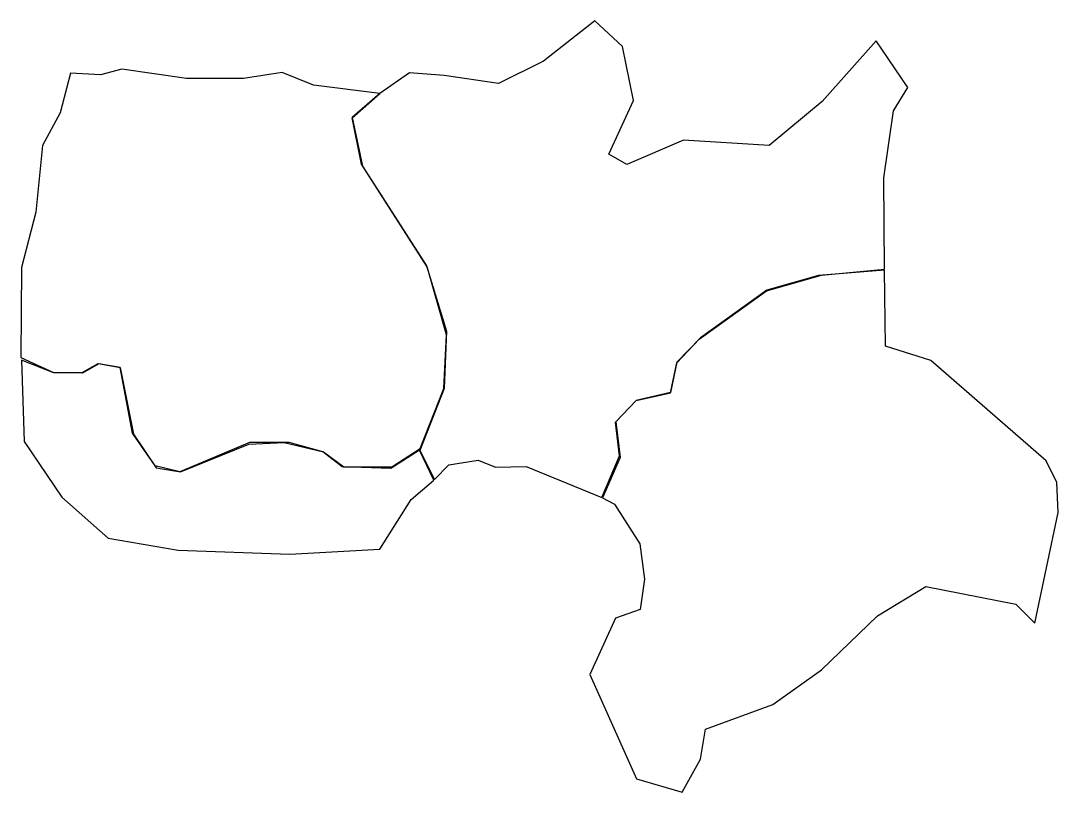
# Model space of a CAD drawing. Extents: x -97 to 608, y 203 to 727.
import ezdxf

# ---------------------------------------------------------------- set-up
doc = ezdxf.new("R2010")
doc.units = 0
doc.layers.add('Layer_1', color=7, linetype='CONTINUOUS')

msp = doc.modelspace()

# ---------------------------------------------------------------- linework, layer by layer
at = {"layer": 'Layer_1', "color": 7}
for points in [[(184.571432, 415.428572), (194.285712, 425.428572), (214.285712, 428.571428), (226, 423.714284), (246.857144, 424.285716), (298.285712, 403.14286), (310.285712, 431.428572), (307.428568, 454.285716), (321.428568, 469.14286), (344.857144, 474.285716), (349.142856, 494.571428), (364.285712, 510.85714), (410, 543.714284), (447.428576, 554.285716), (490.285712, 558.285716), (489.714288, 620.285716), (496.285712, 666.000004), (506, 681.714284), (484.571432, 713.428572), (448, 672.285716), (412, 642.285716), (353.714288, 646.000004), (315.142856, 629.428572), (302.857144, 636.571428), (319.714288, 672.857148), (312.285712, 709.714284), (293.428568, 727.14286), (258.571432, 699.714284), (228, 684.571428), (191.142856, 690.000004), (167.428568, 691.714284), (147.428568, 677.714284), (128.571432, 661.428572), (135.714288, 628.285716), (179.142856, 560.571428), (192.571432, 516.285716), (191.142856, 477.14286), (174.571432, 435.14286), (184.571432, 415.428572)], [(-62.857143, 691.428572), (-69.714286, 664.571428), (-81.714288, 642.285716), (-86.285712, 597.14286), (-96, 559.428572), (-96.571432, 498.285716), (-74.285714, 488.000004), (-54.857143, 488.000004), (-44, 494.285716), (-29.142857, 491.428572), (-20, 446.285716), (-4.571429, 423.428572), (12, 420.571428), (58.285714, 439.428572), (82.285712, 440.571428), (109.142856, 434.285716), (122.857144, 424.000004), (155.428568, 424.000004), (174.857144, 436.571428), (190.857144, 477.14286), (192.571432, 513.714284), (179.428568, 560.000004), (134.857144, 629.714284), (128.571432, 661.14286), (147.428568, 677.714284), (102.285712, 683.428572), (81.142856, 692.000004), (54.857143, 688.000004), (16, 688.000004), (-28, 694.285716), (-42.285714, 690.285716), (-62.857143, 691.428572)], [(298.571432, 402.85714), (306.857144, 398.571428), (324, 371.714284), (327.142856, 347.714284), (324.285712, 327.14286), (307.428568, 321.14286), (290, 282.85714), (321.714288, 212.000004), (352.857144, 202.85714), (365.142856, 225.428572), (368.571432, 245.714284), (414.285712, 262.571428), (447.428576, 286.000004), (485.428576, 322.85714), (518.285712, 342.571428), (579.428576, 330.571428), (592.285712, 317.714284), (608.285712, 392.85714), (607.428576, 413.428572), (600, 428.000004), (521.714288, 496.285716), (490.857144, 506.000004), (490.285712, 557.714284), (445.428576, 554.000004), (410.285712, 544.000004), (365.142856, 511.714284), (349.142856, 495.14286), (344.857144, 474.571428), (321.428568, 469.14286), (307.714288, 454.571428), (310.571432, 430.285716), (298.571432, 402.85714)], [(-96, 496.571428), (-94.285712, 441.14286), (-68.571429, 403.428572), (-37.142857, 375.428572), (10.285714, 367.428572), (86.285712, 364.571428), (147.428568, 368.000004), (168.571432, 401.714284), (184, 414.85714), (174.285712, 435.428572), (154.857144, 422.85714), (121.714288, 424.000004), (108.571432, 434.285716), (85.714288, 440.571428), (58.857143, 440.571428), (11.428571, 420.571428), (-5.142857, 424.571428), (-20.571429, 446.85714), (-29.142857, 491.428572), (-43.428571, 494.000004), (-54.571429, 487.714284), (-74.857143, 488.000004), (-96, 496.571428)]]:
    msp.add_lwpolyline(points, close=True, dxfattribs=at)

doc.saveas('drawing.dxf')
